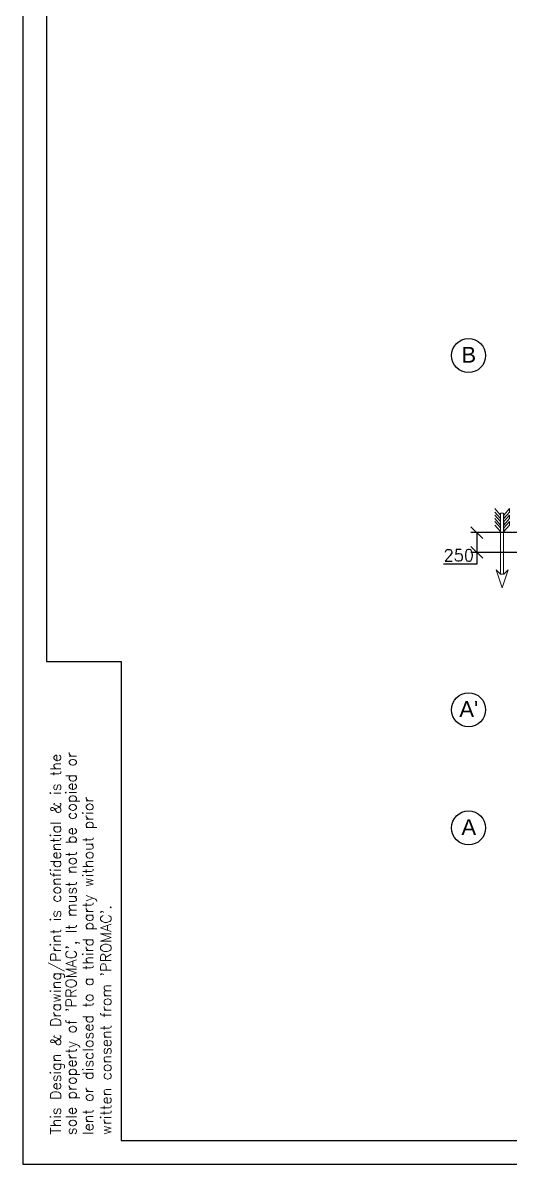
# Model space of a CAD drawing. Header units: inches. Extents: x 0 to 157513, y -28488 to 35640.
# Drawn here: x 0 to 6192, y 0 to 14498 of the extents above; entities that cross this region are included whole.
import ezdxf

# ---------------------------------------------------------------- set-up
doc = ezdxf.new("R2010")
doc.units = ezdxf.units.IN
doc.header["$LTSCALE"] = 400
doc.header["$MEASUREMENT"] = 0
for name, pattern in [('0', [0]), ('CENTER', [2, 1.25, -0.25, 0.25, -0.25]), ('PHANTOM', [2.5, 1.25, -0.25, 0.25, -0.25, 0.25, -0.25])]:
    doc.linetypes.add(name, pattern=pattern)
doc.layers.add('BF STR', color=8, linetype='PHANTOM', lineweight=5)
doc.layers.add('cen', color=1, linetype='CENTER')
doc.styles.add('3D_MEX_TTT_Z2_C_FUNDACION$0$Standard', font='arial.ttf')
doc.styles.add('ROMANS', font='romans')
doc.dimstyles.new('SAM2 60 SC', dxfattribs={"dimscale": 60, "dimtxt": 2.5, "dimasz": 2.5, "dimexe": 1.25, "dimexo": 0.625, "dimtad": 1, "dimtoh": 1, "dimdec": 0, "dimdsep": 46, "dimtxsty": 'ROMANS', "dimblk": 'OBLIQUE', "dimcen": 2.5, "dimclrd": 1, "dimclre": 1, "dimclrt": 256, "dimadec": 0, "dimazin": 2, "dimtfac": 1, "dimtdec": 0, "dimtofl": 0, "dimtmove": 0, "dimatfit": 3, "dimfxl": 1, "dimtolj": 1, "dimtzin": 0, "dimarcsym": 1})

# ---------------------------------------------------------------- blocks, each defined once
blk = doc.blocks.new('_OBLIQUE')
at = {"color": 0, "linetype": 'ByBlock'}
blk.add_line((-0.5, -0.5), (0.5, 0.5), dxfattribs=at)
blk = doc.blocks.new('*D26')
at = {"color": 1, "lineweight": -2}
for p, q in [((7690, 8022), (5694, 8022)), ((5769, 8022), (5769, 7772)), ((9613, 7772), (5694, 7772)), ((5769, 7772), (5769, 7622)), ((5769, 7622), (5346, 7622))]:
    blk.add_line(p, q, dxfattribs=at)
at = {"layer": 'Defpoints', "color": 0}
for p in [(7728, 8022, 47), (5769, 7772), (9651, 7772, 47)]:
    blk.add_point(p, dxfattribs=at)
at = {"color": 1, "lineweight": -2, "xscale": 150, "yscale": 150, "zscale": 150}
for p, rotation in [((5769, 8022), 90), ((5769, 7772), 270)]:
    blk.add_blockref('_OBLIQUE', p, dxfattribs=dict(at, rotation=rotation))
at = {"insert": (5539, 7734), "char_height": 150, "attachment_point": 5, "style": 'ROMANS'}
blk.add_mtext('\\A1;250', dxfattribs=at)
blk = doc.blocks.new('611bf4strgapln')
at = {"layer": 'BF STR', "ltscale": 15, "extrusion": (8.32378e-06, -2.19344e-05, 1)}
for p, q in [((-27280, 17216, 1468103), (-27208, 17134, 1468103)), ((-27280, 17171, 1468103), (-27208, 17089, 1468103)), ((-27280, 17133, 1468103), (-27208, 17052, 1468103)), ((-27208, 17134, 1468103), (-27208, 17089, 1468103)), ((-27095, 17215, 1468103), (-27167, 17134, 1468103)), ((-27095, 17171, 1468103), (-27167, 17089, 1468103)), ((-27167, 17134, 1468103), (-27167, 17089, 1468103)), ((-27095, 17133, 1468103), (-27167, 17052, 1468103)), ((-27095, 17215, 1468103), (-27095, 17171, 1468103)), ((-27095, 17133, 1468103), (-27095, 17089, 1468103)), ((-27280, 17089, 1468103), (-27208, 17007, 1468103)), ((-27280, 17051, 1468103), (-27208, 16970, 1468103)), ((-27280, 17007, 1468103), (-27208, 16925, 1468103)), ((-27208, 17052, 1468103), (-27208, 17007, 1468103)), ((-27208, 16970, 1468103), (-27208, 16925, 1468103)), ((-27095, 17089, 1468103), (-27167, 17007, 1468103)), ((-27167, 17052, 1468103), (-27167, 17007, 1468103)), ((-27095, 17051, 1468103), (-27167, 16970, 1468103)), ((-27095, 17007, 1468103), (-27167, 16925, 1468103)), ((-27167, 16970, 1468103), (-27167, 16925, 1468103)), ((-27095, 17051, 1468103), (-27095, 17007, 1468103)), ((-27188, 16209, 1468103), (-27264, 16438, 1468103)), ((-27208, 16382, 1468103), (-27264, 16438, 1468103)), ((-27111, 16438, 1468103), (-27188, 16209, 1468103)), ((-27167, 16382, 1468103), (-27111, 16438, 1468103))]:
    blk.add_line(p, q, dxfattribs=at)
at = {"layer": 'BF STR', "ltscale": 15, "extrusion": (8.32378e-06, -2.19344e-05, 1), "elevation": 1468102}
blk.add_lwpolyline([(-27180, 17188), (-27180, 16415), (-27220, 16415), (-27220, 17188)], close=True, dxfattribs=at)
blk = doc.blocks.new('A1 title blck promac')
at = {"color": 4, "linetype": '0'}
for p, q in [((2099834, -470228), (2100785, -470228)), ((2100785, -470228), (2100785, -476312))]:
    blk.add_line(p, q, dxfattribs=at)
blk.add_lwpolyline([(2099534, -476612), (2149994, -476612), (2149994, -440972), (2099534, -440972)], close=True, dxfattribs=at)
blk.add_lwpolyline([(2100785, -476312), (2149694, -476312), (2149694, -441272), (2099834, -441272), (2099834, -470228)], dxfattribs=at)
at = {"color": 4, "linetype": '0', "style": 'ROMANS'}
for s, p in [('This Design & Drawing/Print is confidential & is the', (2100019, -476237)), ("sole property of 'PROMAC', It must not be copied or", (2100215, -476243)), ('lent or disclosed to a third party without prior ', (2100430, -476243)), ("written consent from 'PROMAC'.", (2100657, -476243))]:
    blk.add_text(s, height=135, rotation=90, dxfattribs=at).set_placement(p)

msp = doc.modelspace()

# ---------------------------------------------------------------- linework, layer by layer
at = {"color": 1}
for centre in [(5663.2, 10272, 0), (5663.2, 5772, 0), (5663.2, 4272, 0)]:
    msp.add_circle(centre, 216.5, dxfattribs=at)

# ---------------------------------------------------------------- block references
msp.add_blockref('A1 title blck promac', (-2099534.2, 476612.3))
at = {"layer": 'cen', "ltscale": 0.5}
msp.add_blockref('611bf4strgapln', (33276.7, -8888.1), dxfattribs=at)

# ---------------------------------------------------------------- texts
at = {"char_height": 200, "attachment_point": 1, "style": '3D_MEX_TTT_Z2_C_FUNDACION$0$Standard'}
for s, insert in [('\\pxqc;B', (5663.3, 10382, 0)), ("\\pxqc;A'", (5663.3, 5882, 0)), ('\\pxqc;A', (5663.3, 4382, 0))]:
    msp.add_mtext_dynamic_manual_height_columns(s, width=5.444, gutter_width=12.5, heights=[0], dxfattribs=dict(at, insert=insert))

# ---------------------------------------------------------------- dimensions: what is measured, and where the dimension line sits
dim = msp.add_linear_dim(base=(5769.4, 7772, -47.4), p1=(7727.8, 8022, 0), p2=(9650.9, 7772, 0), angle=90, dimstyle='SAM2 60 SC')
dim.commit()
dim.dimension.update_dxf_attribs({"geometry": '*D26', "text_midpoint": (5539, 7734.5, -47.4)})

doc.saveas('drawing.dxf')
